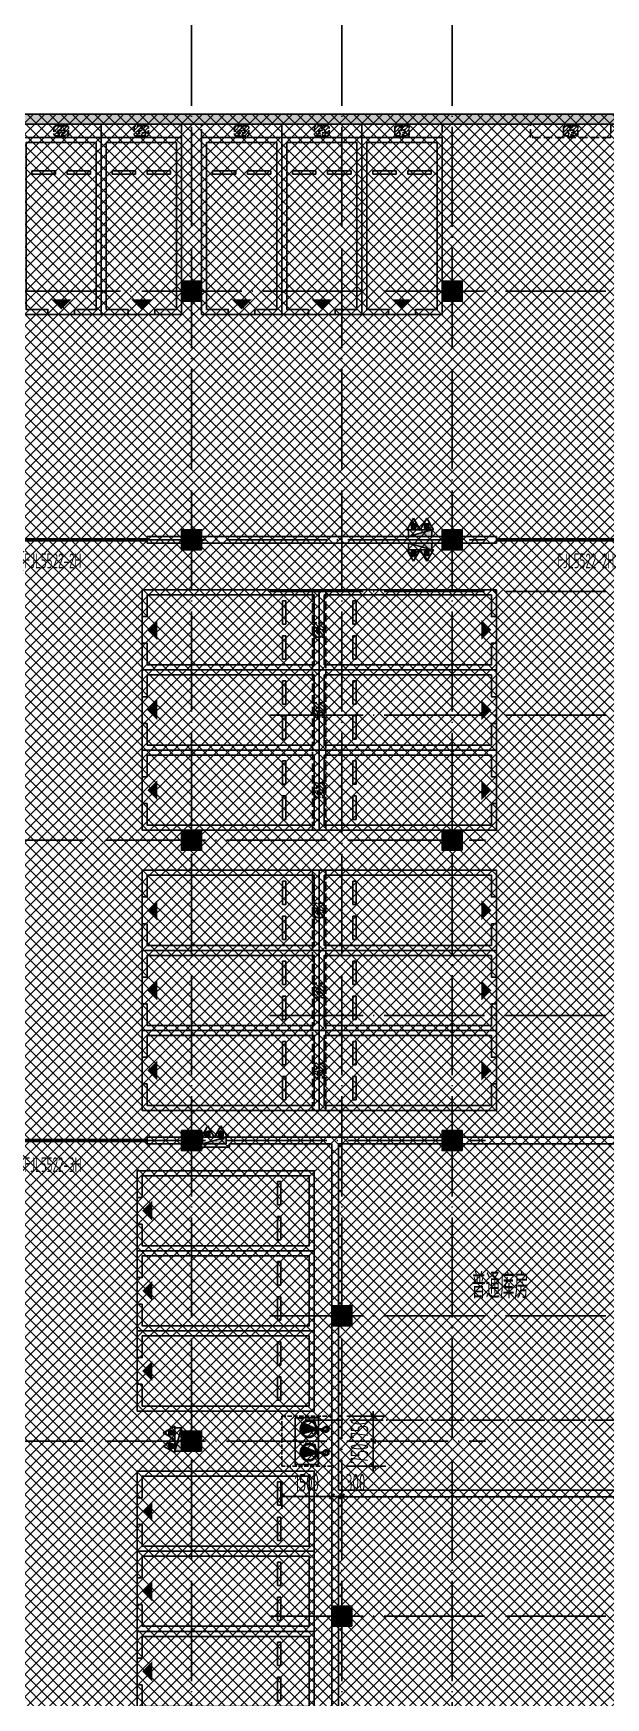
# Model space of a CAD drawing. Extents: x -473190 to 2138458, y -81875 to 2633646.
# Drawn here: x 1010872 to 1028004, y 117504 to 167366 of the extents above; entities that cross this region are included whole.
import ezdxf

# ---------------------------------------------------------------- set-up
doc = ezdxf.new("R2010")
doc.units = 0
doc.header["$LTSCALE"] = 1000
for name, pattern in [('DASH', [0.35, 0.25, -0.1]), ('DOTE', [2.42, 2, -0.2, 0.02, -0.2]), ('排水', [1.1, 1, -0.1])]:
    doc.linetypes.add(name, pattern=pattern)
for name, color, linetype in [('00-停车位', 67, 'Continuous'), ('A-COLUMN', 2, 'Continuous'), ('A-PUB_HATCH', 8, 'Continuous'), ('A-ROOM_NAME', 23, 'Continuous'), ('A-WALL', 2, 'Continuous'), ('car', 252, 'Continuous'), ('DOOR_FIRE', 4, 'Continuous'), ('DOOR_FIRE_TEXT', 7, 'Continuous'), ('DOTE', 1, 'DOTE'), ('PUB_DIM', 3, 'Continuous'), ('PUB_HATCH', 8, 'Continuous'), ('W-EQUIP_消火栓', 7, 'Continuous'), ('W-EQUIP_灭火器', 7, 'Continuous'), ('排水', 4, 'Continuous'), ('集水坑', 4, 'Continuous')]:
    doc.layers.add(name, color=color, linetype=linetype)
doc.layers.add('GPS-污水', color=2, linetype='排水', lineweight=40)
doc.styles.add('8B2_02', font='tssdeng.shx', dxfattribs={"width": 0.6, "bigfont": 'TSSDCHN.shx'})
doc.styles.add('_TCH_DIM_T3', font='tssdeng.shx', dxfattribs={"width": 0.564706, "bigfont": '@@@tssdchn.shx'})
doc.styles.add('_TCH_WINDOW', font='tssdeng.shx', dxfattribs={"width": 0.8, "height": 3.5, "bigfont": 'tssdchn.shx'})
doc.styles.get("Standard").update_dxf_attribs({"font": 'gbenor.shx', "bigfont": 'gbcbig.shx'})
doc.dimstyles.new('_TCH_ARCH&&150', dxfattribs={"dimtxt": 525, "dimasz": 150, "dimexe": 375, "dimexo": 450, "dimgap": 150, "dimtad": 1, "dimdec": 0, "dimzin": 0, "dimdsep": 46, "dimtxsty": '_TCH_DIM_T3', "dimblk": 'ARCHTICK', "dimcen": 0.09, "dimclrt": 7, "dimazin": 2, "dimtfac": 1, "dimtdec": 0, "dimtix": 1, "dimtmove": 2, "dimatfit": 3, "dimfxl": 0, "dimtolj": 1, "dimtzin": 0, "dimarcsym": 0})

# ---------------------------------------------------------------- blocks, each defined once
blk = doc.blocks.new('车位2400x5300')
at = {"layer": '00-停车位', "color": 251}
for p, q in [((-875, -1000), (-175, -1000)), ((-875, -1100), (-875, -1000)), ((-875, -1100), (-175, -1100)), ((-175, -1100), (-175, -1000)), ((175, -1000), (875, -1000)), ((175, -1100), (175, -1000)), ((175, -1100), (875, -1100)), ((875, -1100), (875, -1000)), ((400, -5300), (-400, -5300))]:
    blk.add_line(p, q, dxfattribs=at)
blk.add_lwpolyline([(400, -5150), (400, -5300), (1200, -5300), (1200, 0), (-1200, 0), (-1200, -5300), (-400, -5300), (-400, -5150), (-1050, -5150), (-1050, -150), (1050, -150), (1050, -5150), (400, -5150)], dxfattribs=at)
blk.add_lwpolyline([(0, -5150, 0, 600, 0), (0, -4850, 600, 600, 0)], format="xyseb", dxfattribs=at)
blk = doc.blocks.new('$SB01_1')
h = blk.add_hatch(color=256)
h.dxf.hatch_style = 1
h.paths.add_polyline_path([(-0.38, -0.32), (0.5, 0), (-0.38, 0.32)])
h.paths.add_polyline_path([(0, 0), (0, 0), (0, 0), (0, 0)], flags=24)
h.paths.add_polyline_path([(0, 0), (0, 0), (0, 0), (0, 0)], flags=24)
h.paths.add_polyline_path([(0, 0), (0, 0), (0, 0), (0, 0)], flags=24)
for p, q in [((0.5, 0), (-0.38, 0.32)), ((-0.38, 0.32), (-0.38, -0.32)), ((0.5, 0), (-0.38, -0.32))]:
    blk.add_line(p, q)
blk.add_circle((0, 0), 0.5)
at = {"flags": 1}
for tag in ['UNIT', 'WHAT', 'SPEC']:
    blk.add_attdef(tag, (0, 0), '', height=0.001, dxfattribs=at)
blk = doc.blocks.new('人防集水坑')
at = {"layer": 'GPS-污水', "linetype": '排水'}
for p, q in [((307486, 701151), (307284, 701151)), ((307486, 700451), (307284, 700451))]:
    blk.add_line(p, q, dxfattribs=at)
for centre in [(307561, 701151), (307561, 700451)]:
    blk.add_circle(centre, 75, dxfattribs=at)
at = {"layer": '集水坑', "linetype": 'DASH', "ltscale": 0.5}
blk.add_lwpolyline([(306241, 700051), (306241, 701551), (307741, 701551), (307741, 700051)], close=True, dxfattribs=at)
at = {"layer": '集水坑', "linetype": 'Continuous', "ltscale": 0.5}
for points in [[(306641, 701501), (306641, 700801), (307341, 700801), (307341, 701501)], [(306641, 700801), (306641, 700101), (307341, 700101), (307341, 700801)]]:
    blk.add_lwpolyline(points, close=True, dxfattribs=at)
at = {"layer": '集水坑', "linetype": 'DASH', "ltscale": 0.5}
for points in [[(307341, 700801), (307237, 701397), (306641, 701501)], [(307347, 700101), (307243, 700697), (306647, 700801)]]:
    blk.add_lwpolyline(points, dxfattribs=at)
at = {"layer": 'GPS-污水', "linetype": '排水', "xscale": -480.0000000000002, "yscale": 480.0000000000002, "zscale": 480.0000000000002, "rotation": 176.2535374729293}
for p in [(307045, 701164, 0), (307045, 700464, 0)]:
    blk.add_blockref('$SB01_1', p, dxfattribs=at)
blk = doc.blocks.new('_ArchTick')
at = {"color": 0, "linetype": 'ByBlock', "const_width": 0.4}
blk.add_lwpolyline([(-0.5, -0.5), (0.5, 0.5)], dxfattribs=at)
blk = doc.blocks.new('*D5247')
at = {"layer": 'Defpoints', "color": 0, "transparency": 16777216}
for p in [(113584, -58668), (114823, -58668), (113584, -59418)]:
    blk.add_point(p, dxfattribs=at)
at = {"layer": 'PUB_DIM', "color": 0, "lineweight": -2, "transparency": 16777216}
for p, q in [((114034, -58668), (115198, -58668)), ((114823, -58668), (114823, -58518)), ((114823, -59418), (114823, -58668)), ((114034, -59418), (115198, -59418)), ((114823, -59418), (114823, -59568))]:
    blk.add_line(p, q, dxfattribs=at)
at = {"layer": 'PUB_DIM', "color": 0, "lineweight": -2, "transparency": 16777216, "xscale": 150, "yscale": 150, "zscale": 150}
for p, rotation in [((114823, -58668), 270), ((114823, -59418), 90)]:
    blk.add_blockref('_ArchTick', p, dxfattribs=dict(at, rotation=rotation))
at = {"layer": 'PUB_DIM', "color": 7, "transparency": 16777216, "insert": (114411, -59043), "char_height": 525, "attachment_point": 5, "rotation": 90, "style": '_TCH_DIM_T3'}
blk.add_mtext('\\A1;750', dxfattribs=at)
blk = doc.blocks.new('*D5248')
at = {"layer": 'Defpoints', "color": 0, "transparency": 16777216}
for p in [(113584, -59418), (114823, -59418), (113584, -60168)]:
    blk.add_point(p, dxfattribs=at)
at = {"layer": 'PUB_DIM', "color": 0, "lineweight": -2, "transparency": 16777216}
for p, q in [((114823, -59418), (114823, -59268)), ((114034, -59418), (115198, -59418)), ((114823, -60168), (114823, -59418)), ((114034, -60168), (115198, -60168)), ((114823, -60168), (114823, -60318))]:
    blk.add_line(p, q, dxfattribs=at)
at = {"layer": 'PUB_DIM', "color": 0, "lineweight": -2, "transparency": 16777216, "xscale": 150, "yscale": 150, "zscale": 150}
for p, rotation in [((114823, -59418), 270), ((114823, -60168), 90)]:
    blk.add_blockref('_ArchTick', p, dxfattribs=dict(at, rotation=rotation))
at = {"layer": 'PUB_DIM', "color": 7, "transparency": 16777216, "insert": (114411, -59793), "char_height": 525, "attachment_point": 5, "rotation": 90, "style": '_TCH_DIM_T3'}
blk.add_mtext('\\A1;750', dxfattribs=at)
blk = doc.blocks.new('*D5249')
at = {"layer": 'Defpoints', "color": 0, "transparency": 16777216}
for p in [(112084, -60168), (113584, -60168), (113584, -61077)]:
    blk.add_point(p, dxfattribs=at)
at = {"layer": 'PUB_DIM', "color": 0, "lineweight": -2, "transparency": 16777216}
for p, q in [((112084, -60618), (112084, -61452)), ((113584, -60618), (113584, -61452)), ((112084, -61077), (113584, -61077))]:
    blk.add_line(p, q, dxfattribs=at)
at = {"layer": 'PUB_DIM', "color": 0, "lineweight": -2, "transparency": 16777216, "xscale": 150, "yscale": 150, "zscale": 150, "rotation": 180}
blk.add_blockref('_ArchTick', (112084, -61077), dxfattribs=at)
at = {"layer": 'PUB_DIM', "color": 0, "lineweight": -2, "transparency": 16777216, "xscale": 150, "yscale": 150, "zscale": 150}
blk.add_blockref('_ArchTick', (113584, -61077), dxfattribs=at)
at = {"layer": 'PUB_DIM', "color": 7, "transparency": 16777216, "insert": (112834, -60664), "char_height": 525, "attachment_point": 5, "style": '_TCH_DIM_T3'}
blk.add_mtext('\\A1;1500', dxfattribs=at)
blk = doc.blocks.new('*D5250')
at = {"layer": 'Defpoints', "color": 0, "transparency": 16777216}
for p in [(113584, -60168), (113884, -60168), (113884, -61077)]:
    blk.add_point(p, dxfattribs=at)
at = {"layer": 'PUB_DIM', "color": 0, "lineweight": -2, "transparency": 16777216}
for p, q in [((113584, -60618), (113584, -61452)), ((113884, -60618), (113884, -61452)), ((113584, -61077), (113434, -61077)), ((113584, -61077), (113884, -61077)), ((113884, -61077), (114034, -61077))]:
    blk.add_line(p, q, dxfattribs=at)
at = {"layer": 'PUB_DIM', "color": 0, "lineweight": -2, "transparency": 16777216, "xscale": 150, "yscale": 150, "zscale": 150}
blk.add_blockref('_ArchTick', (113584, -61077), dxfattribs=at)
at = {"layer": 'PUB_DIM', "color": 0, "lineweight": -2, "transparency": 16777216, "xscale": 150, "yscale": 150, "zscale": 150, "rotation": 180}
blk.add_blockref('_ArchTick', (113884, -61077), dxfattribs=at)
at = {"layer": 'PUB_DIM', "color": 7, "transparency": 16777216, "insert": (114295, -60664), "char_height": 525, "attachment_point": 5, "style": '_TCH_DIM_T3'}
blk.add_mtext('\\A1;300', dxfattribs=at)
blk = doc.blocks.new('A$C2EF10B80')
at = {"layer": 'A-PUB_HATCH'}
h = blk.add_hatch(dxfattribs=at)
h.set_pattern_fill('ANSI31', color=256, scale=50, angle=-16.4434)
h.set_pattern_definition([(45, (6188.46, 7099.97), (-56.1266, 56.1266), [])])
h.paths.add_polyline_path([(-983, -100, 0.414214), (-1033, -50), (-1184, -50), (-1091, -207), (-1210, -207), (-1204, -250), (-983, -250)])
h.paths.add_polyline_path([(-983, -250), (-1204, -250), (-1190, -350), (-1033, -350, 0.414213), (-983, -300)])
h.paths.add_polyline_path([(-1262, -250), (-1417, -250), (-1417, -300, 0.414215), (-1367, -350), (-1207, -350)])
h.paths.add_polyline_path([(-1221, -50), (-1367, -50, 0.414214), (-1417, -100), (-1417, -250), (-1262, -250), (-1320, -146), (-1212, -146)])
at = {"layer": 'car', "linetype": 'DASH', "ltscale": 0.5}
blk.add_line((-1367, -350), (-1033, -350), dxfattribs=at)
at = {"layer": 'car', "linetype": 'DASH'}
blk.add_lwpolyline([(-2400, 0), (0, 0), (0, -400), (-2400, -400)], close=True, dxfattribs=at)
at = {"layer": 'car', "linetype": 'DASH', "ltscale": 0.5}
blk.add_lwpolyline([(-1320, -146), (-1185, -390), (-1210, -207), (-1091, -207), (-1227, 23), (-1212, -146)], close=True, dxfattribs=at)
for points in [[(-1367, -50, 0.414214), (-1417, -100), (-1417, -300)], [(-1033, -350, 0.414214), (-983, -300), (-983, -100, 0.414214), (-1033, -50), (-1367, -50)]]:
    blk.add_lwpolyline(points, format="xyb", dxfattribs=at)
at = {"layer": 'car', "linetype": 'DASH'}
blk.add_arc((-1367, -300), 50, 180, 270, dxfattribs=at)
blk = doc.blocks.new('A$C77CA03F4')
at = {"rotation": 16.44344089606073}
for p in [(6792, 2422), (4490, 1742), (2189, 1063)]:
    blk.add_blockref('A$C2EF10B80', p, dxfattribs=at)
blk = doc.blocks.new('A$C2B5B1B2C')
at = {"layer": 'DOTE', "linetype": 'DOTE', "ltscale": 0.5}
blk.add_line((118175, -12675), (78225, -12675), dxfattribs=at)
blk = doc.blocks.new('$TwtSys$00000434')
for p, q in [((-0.5, 0.5), (-0.5, -0.5)), ((-0.5, -0.5), (0.5, 0.5)), ((0.5, 0.5), (-0.5, 0.5)), ((0.5, -0.5), (0.5, 0.5)), ((-0.5, -0.5), (0.5, -0.5))]:
    blk.add_line(p, q)
blk.add_solid([(0.5, -0.5), (0.5, 0.5), (-0.5, -0.5)])
blk = doc.blocks.new('$TwtSys$00000546')
h = blk.add_hatch()
h.set_pattern_fill('ANSI31', color=256, scale=200, style=0)
h.set_pattern_definition([(45, (-38543.802, -6670.83), (-17.67767, 17.67767), [])])
h.paths.add_polyline_path([(-65, 174), (65, 174), (65, 44), (-65, 44)])
for points in [[(0, 344), (-198, 0), (198, 0)], [(-65, 174), (65, 174), (65, 44), (-65, 44)]]:
    blk.add_lwpolyline(points, close=True)
blk = doc.blocks.new('ADFASDF')
h = blk.add_hatch()
h.set_pattern_fill('ANSI37', color=8, scale=150)
h.set_pattern_definition([(45, (0, 0), (-168.3798, 168.3798), []), (135, (0, 0), (-168.3798, -168.3798), [])])
h.paths.add_polyline_path([(521397, 239186), (521397, 224886), (539697, 224886), (539697, 169261), (524947, 169261), (524947, 171211), (527822, 171211), (527922, 176611), (501318, 176611), (501125, 109884), (530547, 109887), (530547, 107449), (538188, 100503), (536147, 98236), (540086, 94690), (517812, 69953), (517812, 59790), (482108, 20136), (405247, 20136), (405247, 26086), (391997, 40436), (391997, 64736), (399997, 64738), (399997, 239186), (409022, 239186)])
blk.add_lwpolyline([(399997, 64738), (399997, 239186), (409022, 239186), (521397, 239186)])
blk = doc.blocks.new('$DorLib2D$00000213')
at = {"color": 0, "linetype": 'DASH', "const_width": 0.02}
blk.add_lwpolyline([(0.5, 0), (-0.5, 0)], dxfattribs=at)
blk = doc.blocks.new('_FZH')
blk.add_lwpolyline([(-0.5, -0.5), (0.5, -0.5), (0.5, 0.5), (-0.5, 0.5)], close=True)
at = {"layer": 'PUB_HATCH'}
blk.add_solid([(-0.5, -0.5), (0.5, -0.5), (-0.5, 0.5), (0.5, 0.5)], dxfattribs=at)
blk = doc.blocks.new('A$C3672542B')
at = {"layer": '排水', "color": 3, "linetype": 'DASH'}
for points in [[(110843.2, -57427.7, 0, 0, 0), (111555.1, -58139.6, 160, 0, 0), (111979.3, -58563.9, 0, 0, 0)], [(110843.2, -61408.7, 0, 0, 0), (111555.1, -60696.8, 160, 0, 0), (111979.3, -60272.6, 0, 0, 0)]]:
    blk.add_lwpolyline(points, format="xyseb", dxfattribs=at)
at = {"layer": '集水坑', "linetype": 'Continuous'}
blk.add_blockref('人防集水坑', (-194157.4, -760218.9), dxfattribs=at)
at = {"layer": 'PUB_DIM'}
for p1, p2, distance, picture, middle in [((113583.7, -59418.2), (113583.7, -58668.2), -1239.4, '*D5247', (114410.6, -59043.2)), ((113583.7, -60168.2), (113583.7, -59418.2), -1239.4, '*D5248', (114410.6, -59793.2)), ((112083.7, -60168.2), (113583.7, -60168.2), -908.7, '*D5249', (112833.7, -60664.4))]:
    dim = blk.add_aligned_dim(p1=p1, p2=p2, distance=distance, dimstyle='_TCH_ARCH&&150', dxfattribs=at)
    dim.commit()
    dim.dimension.update_dxf_attribs({"geometry": picture, "text_midpoint": middle})
dim = blk.add_linear_dim(base=(113883.7, -61076.9), p1=(113583.7, -60168.2), p2=(113883.7, -60168.2), angle=0, dimstyle='_TCH_ARCH&&150', dxfattribs=at)
dim.commit()
dim.dimension.update_dxf_attribs({"geometry": '*D5250', "text_midpoint": (114295.4, -60664.4), "dimtype": 161})

msp = doc.modelspace()

# ---------------------------------------------------------------- hatches: boundary and pattern name
at = {"layer": 'PUB_HATCH'}
msp.add_hatch(color=256, dxfattribs=at).paths.add_polyline_path([(1039706.7, 164942.4), (982006.7, 164942.4), (982006.7, 164642.4), (1039706.7, 164642.4)])

# ---------------------------------------------------------------- linework, layer by layer
at = {"layer": 'A-WALL'}
for p, q in [((1039706.7, 164942.4), (982006.7, 164942.4)), ((1039706.7, 164642.4), (982006.7, 164642.4)), ((1024731.7, 152292.4), (1014280.7, 152292.4)), ((1014280.7, 152292.4), (1014280.7, 152092.4)), ((1014280.7, 152092.4), (1024731.7, 152092.4)), ((1024731.7, 152092.4), (1024731.7, 152292.4)), ((1015306.7, 134292.4), (1014280.7, 134292.4)), ((1014280.7, 134292.4), (1014280.7, 134092.4)), ((1015856.7, 134192.4), (1015856.7, 134192.4)), ((1016639.8, 134292.4), (1016639.8, 134092.4)), ((1016639.8, 134292.4), (1019905.9, 134292.4)), ((1019906.7, 134292.4), (1023106.7, 134292.4)), ((1023706.7, 134292.4), (1030406.7, 134292.4)), ((1014280.7, 134092.4), (1015306.7, 134092.4)), ((1015856.7, 134117.4), (1015856.7, 134117.4)), ((1015856.7, 134042.4), (1015856.7, 134042.4)), ((1016639.8, 134092.4), (1015906.7, 134092.4)), ((1016739.8, 133992.4), (1015906.7, 133992.4)), ((1016739.8, 134092.4), (1016739.8, 133992.4)), ((1016739.8, 134092.4), (1019806.7, 134092.4)), ((1019806.7, 134092.4), (1019806.7, 129242.4)), ((1020006.7, 134092.4), (1020006.7, 129242.4)), ((1020006.7, 134092.4), (1023106.7, 134092.4)), ((1023706.7, 134092.4), (1030406.7, 134092.4)), ((1019806.7, 128642.4), (1019806.7, 123617.4)), ((1020006.7, 128642.4), (1020006.7, 123717.4)), ((1020006.7, 123717.4), (1030306.7, 123717.4)), ((1019806.7, 123617.4), (1019806.7, 120242.4)), ((1020006.7, 123517.4), (1030406.7, 123517.4)), ((1020006.7, 123517.4), (1020006.7, 120242.4)), ((1019806.7, 119642.4), (1019806.7, 111242.4)), ((1020006.7, 119642.4), (1020006.7, 111242.4))]:
    msp.add_line(p, q, dxfattribs=at)
at = {"layer": 'DOTE', "color": 127, "linetype": 'DOTE', "ltscale": 1.5}
for p, q in [((1015606.7, 171823.5), (1015606.7, -58315.4)), ((1020106.7, 171823.5), (1020106.7, -58315.4)), ((1023406.7, 171823.5), (1023406.7, -58315.4)), ((1158685.6, 159642.4), (900048, 159642.4))]:
    msp.add_line(p, q, dxfattribs=at)
at = {"layer": 'DOTE', "color": 16, "linetype": 'DOTE', "ltscale": 1.5}
for p, q in [((900498, 152192.4), (1024406.7, 152192.4)), ((1158685.6, 150642.4), (1017947.4, 150642.4)), ((1158685.6, 146942.4), (1017947.4, 146942.4)), ((900498, 143192.4), (1024406.7, 143192.4)), ((1158685.6, 137942.4), (1017947.4, 137942.4)), ((900498, 134192.4), (1024406.7, 134192.4)), ((1158685.6, 128942.4), (1017947.4, 128942.4)), ((900498, 125192.4), (1024406.7, 125192.4)), ((1158685.6, 119942.4), (1017947.4, 119942.4))]:
    msp.add_line(p, q, dxfattribs=at)

# ---------------------------------------------------------------- block references
for name, p in [('A$C3672542B', (906223, 184610.6)), ('ADFASDF', (518159.5, -74243.9)), ('A$C2B5B1B2C', (940681.7, 138492.4))]:
    msp.add_blockref(name, p)
for name, p, rotation in [('A$C2EF10B80', (1010506.7, 164242.4), 179.9999973237665), ('A$C2EF10B80', (1012906.7, 164242.4), 179.9999973237665), ('A$C2EF10B80', (1015906.7, 164242.4), 179.9999973237665), ('A$C2EF10B80', (1018306.7, 164242.4), 179.9999973237665), ('A$C2EF10B80', (1020706.7, 164242.4), 179.9999973237665), ('A$C2EF10B80', (1025756.7, 164242.4), 179.9999973237665), ('A$C77CA03F4', (1019631.7, 143492.4), 73.55655642770577), ('A$C77CA03F4', (1019631.7, 135092.4), 73.55655642770577)]:
    msp.add_blockref(name, p, dxfattribs=dict(rotation=rotation))
at = {"layer": '00-停车位'}
for p in [(1011706.7, 164242.4), (1014106.7, 164242.4), (1017106.7, 164242.4), (1019506.7, 164242.4), (1021906.7, 164242.4)]:
    msp.add_blockref('车位2400x5300', p, dxfattribs=at)
at = {"layer": '00-停车位', "rotation": 270}
for p in [(1019431.7, 149492.4), (1019431.7, 147092.4), (1019431.7, 144692.4), (1019431.7, 141092.4), (1019431.7, 138692.4), (1019431.7, 136292.4), (1019281.7, 132092.4), (1019281.7, 129692.4), (1019281.7, 127292.4), (1019281.7, 123092.4), (1019281.7, 120692.4), (1019281.7, 118292.4)]:
    msp.add_blockref('车位2400x5300', p, dxfattribs=at)
at = {"layer": '00-停车位', "xscale": -1}
for p, rotation in [((1019431.7, 149492.4), 90), ((1019431.7, 147092.4), 90), ((1019431.7, 144692.4), 90), ((1019431.7, 141092.4), 89.99999997177905), ((1019431.7, 138692.4), 89.99999997177905), ((1019431.7, 136292.4), 89.99999997177905)]:
    msp.add_blockref('车位2400x5300', p, dxfattribs=dict(at, rotation=rotation))
at = {"layer": 'A-COLUMN', "xscale": 600, "yscale": 600, "zscale": 600, "rotation": 90}
for p in [(1015606.7, 159642.4), (1023406.7, 159642.4), (1015606.7, 152192.4), (1023406.7, 152192.4), (1015606.7, 143192.4), (1023406.7, 143192.4), (1015606.7, 134192.4), (1023406.7, 134192.4), (1020106.7, 128942.4), (1015606.7, 125192.4), (1020106.7, 119942.4)]:
    msp.add_blockref('_FZH', p, dxfattribs=at)
at = {"layer": 'DOOR_FIRE'}
ref = msp.add_blockref('$DorLib2D$00000213', (1011530.7, 152192.4), dxfattribs=dict(at, xscale=-5500, yscale=-5500, zscale=200, rotation=180))
ref.add_attrib('A', 'FJL5522-2H', (1010605.1, 151338.2), dxfattribs={"layer": 'DOOR_FIRE_TEXT', "height": 446.25, "style": '_TCH_WINDOW', "width": 0.564706})
ref = msp.add_blockref('$DorLib2D$00000213', (1027481.7, 152192.4), dxfattribs=dict(at, xscale=-5500, yscale=-5500, zscale=200, rotation=180))
ref.add_attrib('A', 'FJL5522-2H', (1026556.1, 151338.2), dxfattribs={"layer": 'DOOR_FIRE_TEXT', "height": 446.25, "style": '_TCH_WINDOW', "width": 0.564706})
ref = msp.add_blockref('$DorLib2D$00000213', (1011530.7, 134192.4), dxfattribs=dict(at, xscale=5500, yscale=5500, zscale=200))
ref.add_attrib('A', 'FJL5522-3H', (1010605.1, 133249.5), dxfattribs={"layer": 'DOOR_FIRE_TEXT', "height": 446.25, "style": '_TCH_WINDOW', "width": 0.564706})
at = {"layer": 'W-EQUIP_消火栓', "xscale": 700, "yscale": 200, "zscale": 700}
for p in [(1022451.5, 152392.4), (1016289.8, 134192.4)]:
    msp.add_blockref('$TwtSys$00000434', p, dxfattribs=at)
at = {"layer": 'W-EQUIP_消火栓', "xscale": -700, "yscale": 200, "zscale": 700}
for p, rotation in [((1022451.5, 151992.4), 180), ((1015206.7, 125242.4), 90)]:
    msp.add_blockref('$TwtSys$00000434', p, dxfattribs=dict(at, rotation=rotation))
at = {"layer": 'W-EQUIP_灭火器'}
for p in [(1022253.1, 152492.4), (1022649.9, 152492.4), (1016091.4, 134292.4), (1016488.2, 134292.4)]:
    msp.add_blockref('$TwtSys$00000546', p, dxfattribs=at)
for p, rotation in [((1022253.1, 151892.4), 179.9999999999923), ((1022649.9, 151892.4), 179.9999999999923), ((1015106.7, 125440.7), 90), ((1015106.7, 125044), 90)]:
    msp.add_blockref('$TwtSys$00000546', p, dxfattribs=dict(at, rotation=rotation))

# ---------------------------------------------------------------- texts
at = {"layer": 'A-ROOM_NAME', "style": '8B2_02', "width": 0.6}
msp.add_text('普通库房', height=750, dxfattribs=at).set_placement((1023985.5, 129467.7))

doc.saveas('drawing.dxf')
